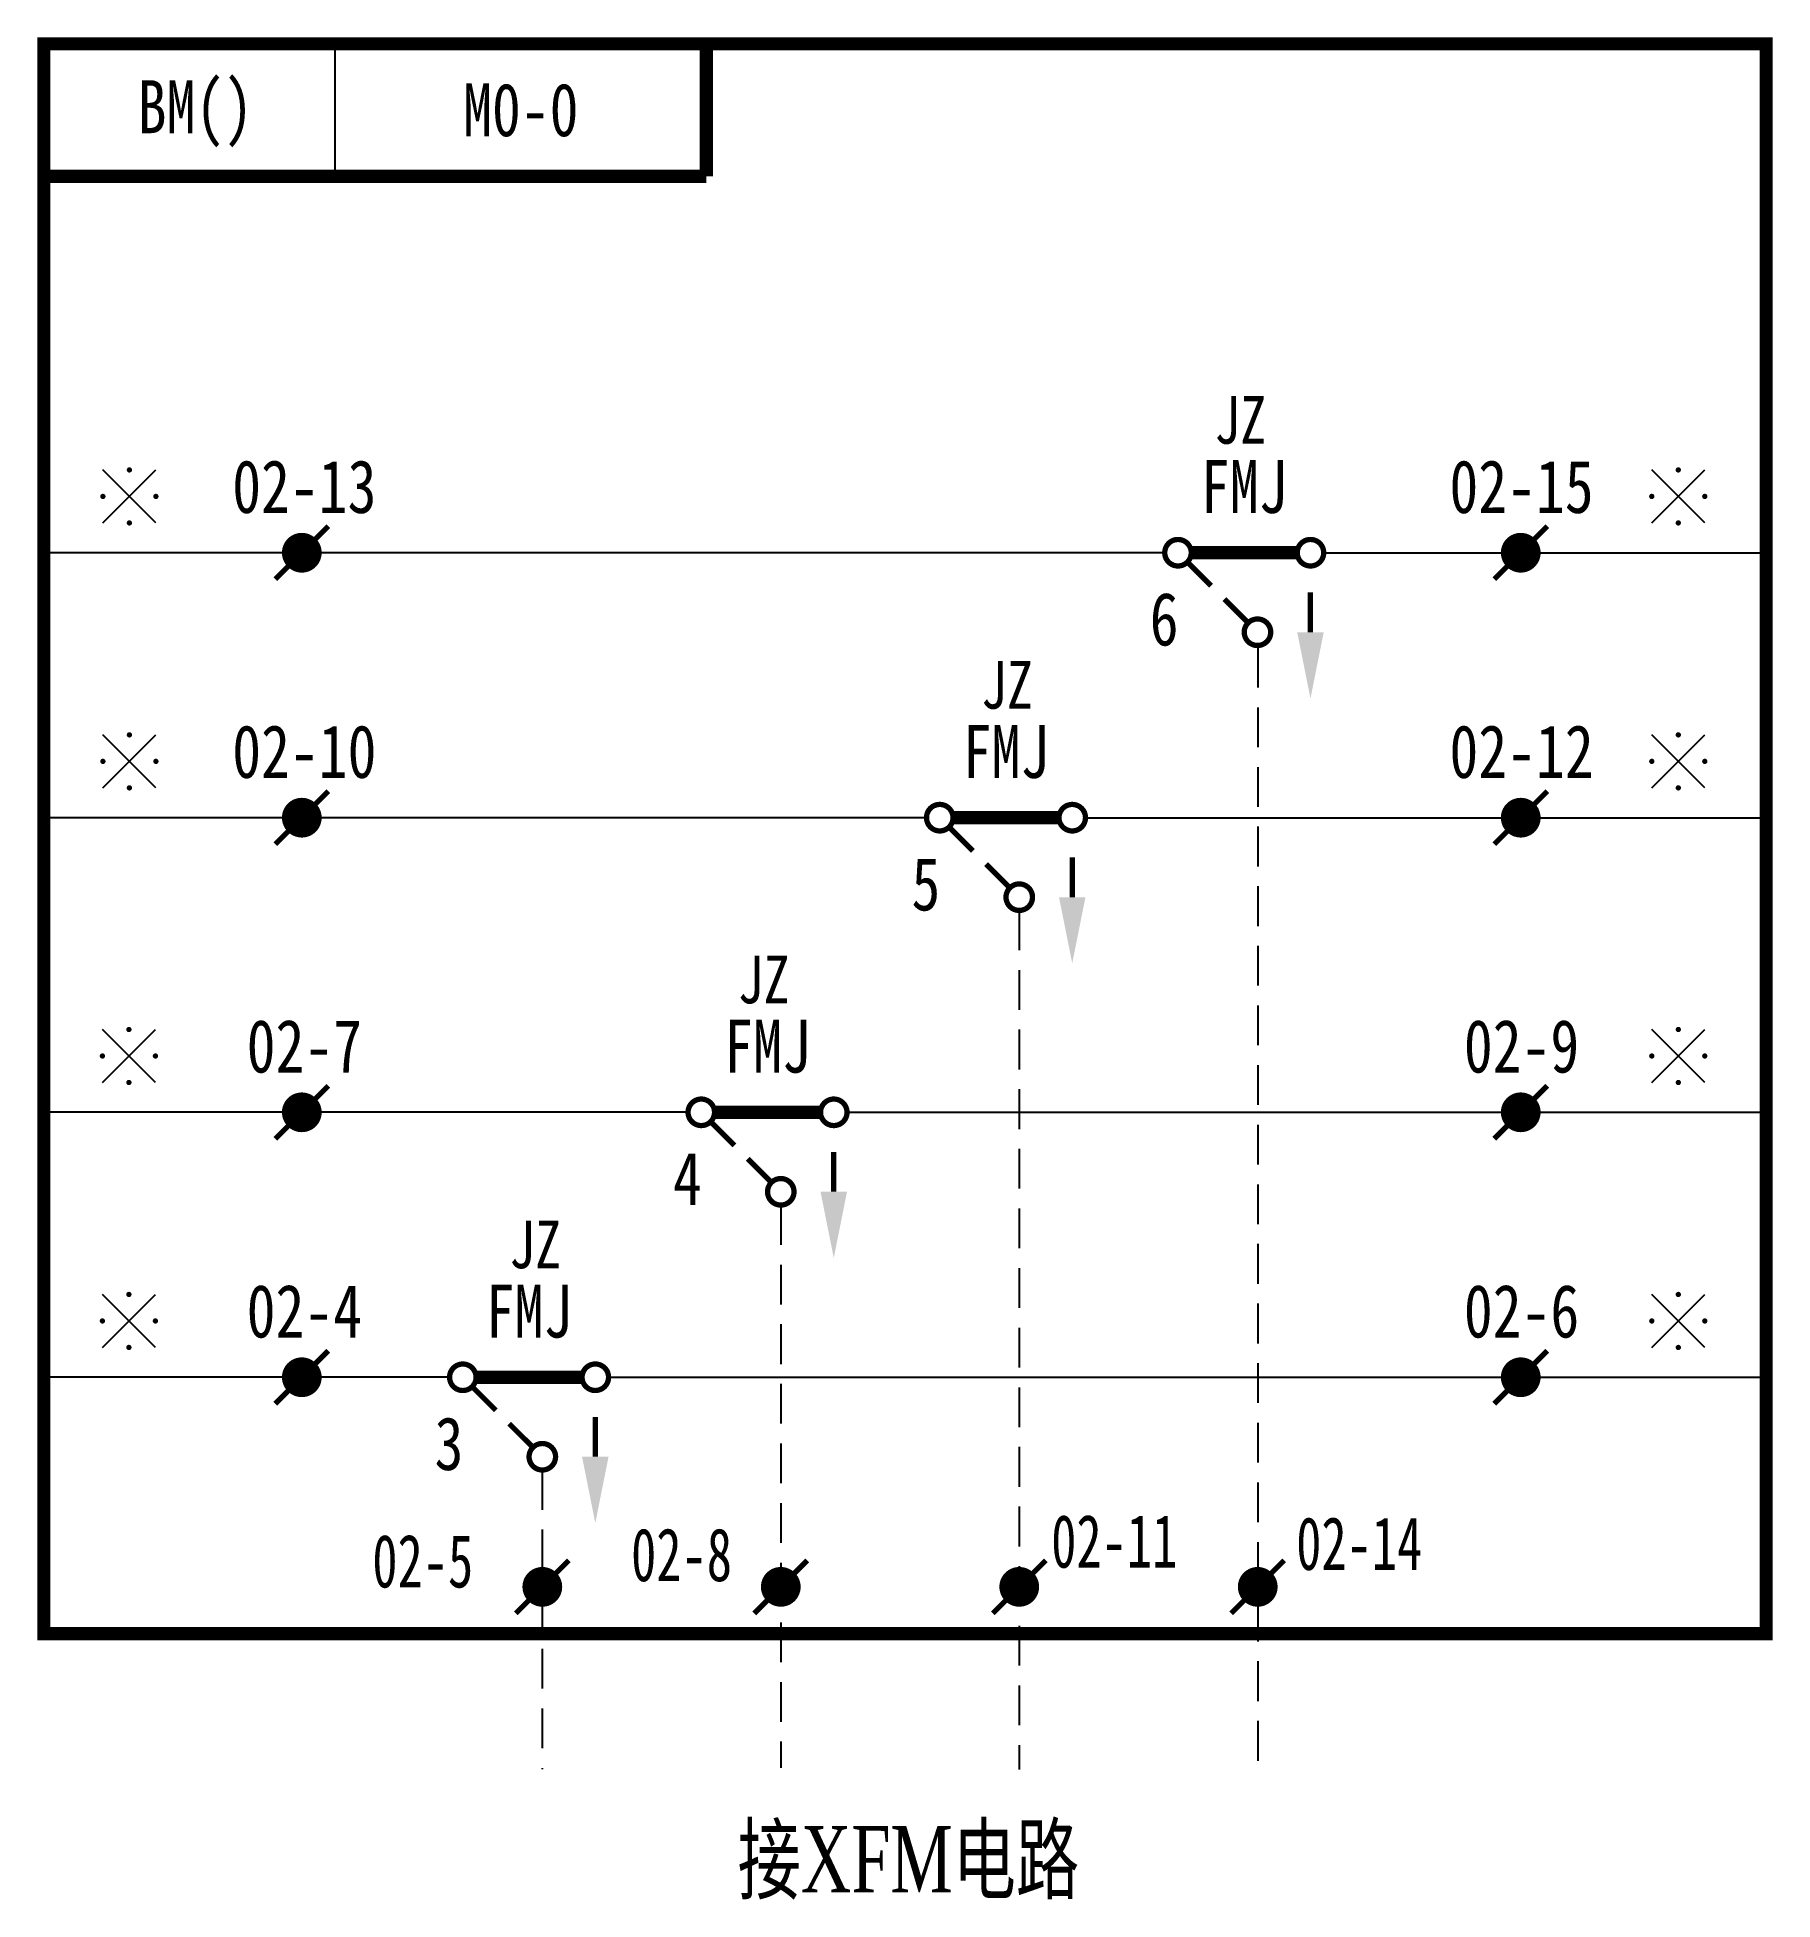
# Model space of a CAD drawing. Header units: millimetres. Extents: x -0.2 to 65.2, y -70 to 0.2.
import ezdxf
from ezdxf.enums import TextEntityAlignment as Align

# ---------------------------------------------------------------- set-up
doc = ezdxf.new("R2010")
doc.units = ezdxf.units.MM
doc.linetypes.add('DASHEDX2', pattern=[1.5, 1, -0.5])
doc.styles.add('CHINESE', font='TIMES.TTF', dxfattribs={"width": 0.7})

# ---------------------------------------------------------------- blocks, each defined once
blk = doc.blocks.new('conti_2')
for points in [[(-1, -1), (1, 1)], [(1, -1), (-1, 1)]]:
    blk.add_lwpolyline(points)
for points in [[(0.05, 1, 0.1, 0.1, 1), (-0.05, 1, 0.1, 0.1, 1)], [(-0.95, 0, 0.1, 0.1, 1), (-1.05, 0, 0.1, 0.1, 1)], [(1.05, 0, 0.1, 0.1, 1), (0.95, 0, 0.1, 0.1, 1)], [(0.05, -1, 0.1, 0.1, 1), (-0.05, -1, 0.1, 0.1, 1)]]:
    blk.add_lwpolyline(points, format="xyseb", close=True)
blk.add_attdef('1', text='', height=2).set_placement((2.271, 0.093), align=Align.MIDDLE)
blk = doc.blocks.new('E9')
blk.add_line((-14, -5), (-14, 0))
at = {"const_width": 0.5}
for points in [[(-25, 0), (0, 0), (0, -5)], [(-25, 0), (-25, -5), (0, -5)]]:
    blk.add_lwpolyline(points, dxfattribs=at)

msp = doc.modelspace()

# ---------------------------------------------------------------- linework, layer by layer
at = {"color": 7}
for p, q in [((42.303, -19.204), (0, -19.204)), ((48.303, -19.204), (65, -19.204)), ((33.312, -29.203), (0, -29.203)), ((39.312, -29.203), (65, -29.203)), ((24.312, -40.322), (0, -40.322)), ((30.312, -40.322), (65, -40.322)), ((15.312, -50.321), (0, -50.321)), ((21.312, -50.321), (65, -50.321))]:
    msp.add_line(p, q, dxfattribs=at)
for points, const_width in [([(65, -60), (0, -60), (0, 0), (65, 0), (65, -60)], 0.5), ([(8.735, -41.322), (10.735, -39.322)], 0.2), ([(54.739, -41.322), (56.739, -39.322)], 0.2), ([(8.735, -51.321), (10.735, -49.321)], 0.2), ([(54.739, -51.321), (56.739, -49.321)], 0.2), ([(17.812, -59.231), (19.812, -57.231)], 0.2), ([(26.812, -59.231), (28.812, -57.231)], 0.2), ([(35.812, -59.231), (37.812, -57.231)], 0.2), ([(44.812, -59.231), (46.812, -57.231)], 0.2)]:
    msp.add_lwpolyline(points, dxfattribs=dict(at, const_width=const_width))
for points, const_width in [([(8.735, -20.204), (10.735, -18.204)], 0.2), ([(54.739, -20.204), (56.739, -18.204)], 0.2), ([(47.303, -19.204), (43.303, -19.204)], 0.5), ([(43.121, -19.522), (44.053, -20.454)], 0.2), ([(44.553, -20.954), (45.494, -21.895)], 0.2), ([(47.803, -22.204), (47.803, -20.704)], 0.2), ([(8.735, -30.203), (10.735, -28.203)], 0.2), ([(54.739, -30.203), (56.739, -28.203)], 0.2), ([(34.13, -29.522), (35.062, -30.453)], 0.2), ([(38.312, -29.203), (34.312, -29.203)], 0.5), ([(35.562, -30.953), (36.504, -31.895)], 0.2), ([(38.812, -32.203), (38.812, -30.703)], 0.2), ([(25.13, -40.64), (26.062, -41.572)], 0.2), ([(29.312, -40.322), (25.312, -40.322)], 0.5), ([(26.562, -42.072), (27.504, -43.013)], 0.2), ([(29.812, -43.322), (29.812, -41.822)], 0.2), ([(16.13, -50.639), (17.062, -51.571)], 0.2), ([(20.312, -50.321), (16.312, -50.321)], 0.5), ([(17.562, -52.071), (18.504, -53.012)], 0.2), ([(20.812, -53.321), (20.812, -51.821)], 0.2)]:
    msp.add_lwpolyline(points, dxfattribs=dict(const_width=const_width))
at = {"const_width": 0.75}
for points in [[(9.36, -19.204, 1), (10.11, -19.204, 1)], [(55.364, -19.204, 1), (56.114, -19.204, 1)], [(9.36, -29.203, 1), (10.11, -29.203, 1)], [(55.364, -29.203, 1), (56.114, -29.203, 1)], [(19.187, -58.231, -1), (18.437, -58.231, -1)], [(28.187, -58.231, -1), (27.437, -58.231, -1)], [(37.187, -58.231, -1), (36.437, -58.231, -1)], [(46.187, -58.231, -1), (45.437, -58.231, -1)]]:
    msp.add_lwpolyline(points, format="xyb", close=True, dxfattribs=at)
at = {"const_width": 0.2}
for points in [[(42.803, -19.704, 1), (42.803, -18.704, 1), (42.803, -19.704)], [(47.803, -19.704, 1), (47.803, -18.704, 1), (47.803, -19.704)], [(45.803, -22.704, 1), (45.803, -21.704, 1), (45.803, -22.704)], [(33.812, -29.703, 1), (33.812, -28.703, 1), (33.812, -29.703)], [(38.812, -29.703, 1), (38.812, -28.703, 1), (38.812, -29.703)], [(36.812, -32.703, 1), (36.812, -31.703, 1), (36.812, -32.703)], [(24.812, -40.822, 1), (24.812, -39.822, 1), (24.812, -40.822)], [(29.812, -40.822, 1), (29.812, -39.822, 1), (29.812, -40.822)], [(27.812, -43.822, 1), (27.812, -42.822, 1), (27.812, -43.822)], [(15.812, -50.821, 1), (15.812, -49.821, 1), (15.812, -50.821)], [(20.812, -50.821, 1), (20.812, -49.821, 1), (20.812, -50.821)], [(18.812, -53.821, 1), (18.812, -52.821, 1), (18.812, -53.821)]]:
    msp.add_lwpolyline(points, format="xyb", dxfattribs=at)
at = {"color": 7, "linetype": 'DASHEDX2', "ltscale": 1.5}
for points in [[(45.812, -22.791), (45.812, -65.12)], [(36.812, -32.703), (36.812, -65.12)], [(27.812, -43.822), (27.812, -65.057)], [(18.812, -53.821), (18.812, -65.114)]]:
    msp.add_lwpolyline(points, dxfattribs=at)
at = {"color": 7, "const_width": 0.75}
for points in [[(9.36, -40.322, 1), (10.11, -40.322, 1)], [(55.364, -40.322, 1), (56.114, -40.322, 1)], [(9.36, -50.321, 1), (10.11, -50.321, 1)], [(55.364, -50.321, 1), (56.114, -50.321, 1)]]:
    msp.add_lwpolyline(points, format="xyb", close=True, dxfattribs=at)
for points in [[(47.303, -22.204), (48.303, -22.204), (47.803, -24.704)], [(38.312, -32.203), (39.312, -32.203), (38.812, -34.703)], [(29.312, -43.322), (30.312, -43.322), (29.812, -45.822)], [(20.312, -53.321), (21.312, -53.321), (20.812, -55.821)]]:
    msp.add_solid(points)

# ---------------------------------------------------------------- block references
at = {"color": 7}
msp.add_blockref('E9', (25, 0), dxfattribs=at)
at = {"color": 3}
for p in [(3.228, -17.079), (61.685, -17.079), (3.228, -27.078), (61.685, -27.078), (3.209, -38.197), (61.685, -38.197), (3.209, -48.196), (61.685, -48.196)]:
    msp.add_blockref('conti_2', p, dxfattribs=at)

# ---------------------------------------------------------------- texts
at = {"color": 3, "width": 0.8}
for s, height, p in [('BM()', 2, (5.719, -2.525)), ('JZ', 1.8, (45.154, -14.204)), ('JZ', 1.8, (36.348, -24.203)), ('JZ', 1.8, (27.163, -35.322)), ('JZ', 1.8, (18.539, -45.321))]:
    msp.add_text(s, height=height, dxfattribs=at).set_placement(p, align=Align.MIDDLE)
at = {"color": 5, "width": 0.8}
msp.add_text('M0-0', height=2, dxfattribs=at).set_placement((18, -2.5), align=Align.MIDDLE)
at = {"color": 3, "width": 0.8}
for s, p in [('02-13', (9.83, -17.704)), ('02-15', (55.769, -17.704)), ('02-10', (9.83, -27.703)), ('02-12', (55.769, -27.703)), ('02-7', (9.83, -38.822)), ('02-9', (55.769, -38.822)), ('02-4', (9.83, -48.821)), ('02-6', (55.769, -48.821))]:
    msp.add_text(s, height=2, dxfattribs=at).set_placement(p, align=Align.CENTER)
at = {"color": 7}
for s, width, p in [('FMJ', 0.8, (45.303, -17.704)), ('FMJ', 0.8, (36.312, -27.703)), ('FMJ', 0.8, (27.312, -38.822)), ('FMJ', 0.8, (18.312, -48.821)), ('02-11', 0.7, (40.397, -57.506)), ('02-8', 0.7, (24.066, -58.016)), ('02-14', 0.7, (49.644, -57.592)), ('02-5', 0.7, (14.3, -58.254))]:
    msp.add_text(s, height=2, dxfattribs=dict(at, width=width)).set_placement(p, align=Align.CENTER)
at = {"color": 7, "width": 0.8}
for s, p in [('6', (41.736, -22.704)), ('5', (32.745, -32.703)), ('4', (23.745, -43.822)), ('3', (14.745, -53.821))]:
    msp.add_text(s, height=2, dxfattribs=at).set_placement(p)
at = {"color": 7, "style": 'CHINESE', "width": 0.7}
msp.add_text('接XFM电路', height=2.5, dxfattribs=at).set_placement((32.627, -69.76), align=Align.CENTER)

doc.saveas('drawing.dxf')
